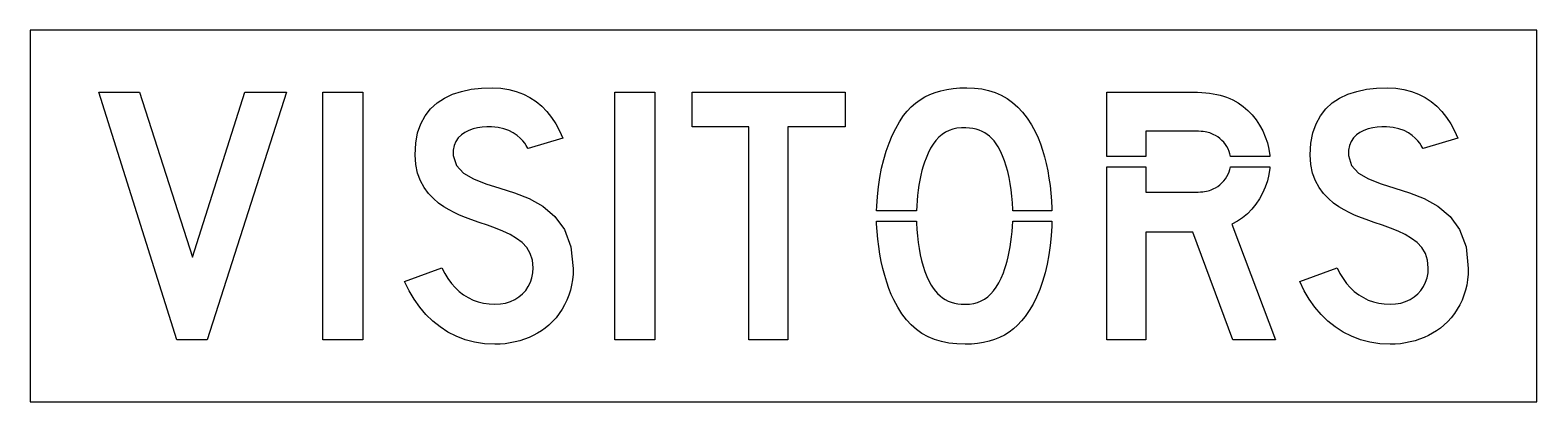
# Model space of a CAD drawing. Extents: x 0 to 73, y 0 to 18.
import ezdxf

# ---------------------------------------------------------------- set-up
doc = ezdxf.new("R2010")
doc.units = 0
doc.layers.add('CUT', color=7, linetype='Continuous')
doc.layers.add('OUTSIDE', color=1, linetype='Continuous')

msp = doc.modelspace()

# ---------------------------------------------------------------- linework, layer by layer
at = {"layer": 'CUT'}
for points in [[(5.3006, 15), (7.8686, 6.9996), (10.3958, 15), (12.4166, 15), (8.585, 3), (7.1114, 3), (3.3218, 15)], [(14.1842, 3), (14.1842, 15), (16.121, 15), (16.121, 3)], [(26.0978, 5.1624), (26.0054, 4.926), (25.8974, 4.6992), (25.7738, 4.482), (25.6358, 4.2732), (25.4822, 4.0764), (25.3142, 3.8904), (25.1318, 3.7152), (24.9578, 3.5736), (24.7742, 3.4428), (24.581, 3.3228), (24.3794, 3.2136), (24.1706, 3.1164), (23.9522, 3.0312), (23.7278, 2.9592), (23.4974, 2.8992), (23.261, 2.8512), (23.0186, 2.8176), (22.7714, 2.796), (22.5206, 2.79), (22.0166, 2.814), (21.5354, 2.8884), (21.0794, 3.0084), (20.6462, 3.1728), (20.2394, 3.3792), (19.8578, 3.6264), (19.5026, 3.9108), (19.175, 4.23), (18.8738, 4.584), (18.6014, 4.968), (18.3566, 5.3808), (18.1418, 5.8212), (19.9526, 6.4944), (20.087, 6.2208), (20.2394, 5.9688), (20.4074, 5.7384), (20.591, 5.5308), (20.7878, 5.346), (21.0002, 5.184), (21.2246, 5.046), (21.4622, 4.932), (21.7106, 4.8432), (21.971, 4.7784), (22.241, 4.74), (22.5206, 4.7268), (22.787, 4.7424), (23.0378, 4.7868), (23.2718, 4.86), (23.4878, 4.9608), (23.6834, 5.0844), (23.8574, 5.232), (24.0098, 5.4), (24.137, 5.5872), (24.2378, 5.7924), (24.3122, 6.0132), (24.3578, 6.2472), (24.3734, 6.4944), (24.3362, 6.8676), (24.2294, 7.1904), (24.0602, 7.4688), (23.8358, 7.71), (23.5646, 7.9176), (23.2526, 8.1), (22.9082, 8.262), (22.5398, 8.4096), (22.1534, 8.5488), (21.7562, 8.6868), (21.3578, 8.8284), (20.963, 8.9784), (20.7674, 9.0624), (20.543, 9.1656), (20.2994, 9.2916), (20.045, 9.4452), (19.787, 9.6276), (19.5374, 9.8424), (19.301, 10.092), (19.0886, 10.3788), (18.9086, 10.7076), (18.7694, 11.0808), (18.6794, 11.4996), (18.647, 11.9688), (18.6806, 12.528), (18.7754, 13.0272), (18.9314, 13.47), (19.1414, 13.8564), (19.4042, 14.1912), (19.7162, 14.4732), (20.0714, 14.7072), (20.4686, 14.8944), (20.903, 15.036), (21.371, 15.1344), (21.8702, 15.192), (22.3946, 15.21), (22.8038, 15.1908), (23.1914, 15.132), (23.555, 15.036), (23.897, 14.9052), (24.215, 14.7396), (24.5102, 14.5416), (24.7838, 14.3136), (25.0334, 14.0568), (25.2602, 13.7712), (25.4654, 13.4616), (25.6466, 13.1256), (25.805, 12.768), (24.1214, 12.2628), (24.1118, 12.2832), (24.083, 12.3384), (24.0338, 12.4212), (23.9618, 12.5268), (23.8646, 12.6468), (23.7422, 12.774), (23.591, 12.9024), (23.4098, 13.0236), (23.1974, 13.134), (22.9514, 13.2228), (22.6706, 13.2864), (22.3526, 13.3152), (22.1282, 13.3188), (21.9026, 13.3032), (21.6782, 13.2708), (21.461, 13.218), (21.2546, 13.1436), (21.0626, 13.0476), (20.8922, 12.9276), (20.7458, 12.7824), (20.6294, 12.6108), (20.5466, 12.4128), (20.5022, 12.1848), (20.4998, 11.9268), (20.6498, 11.4396), (20.9894, 11.0736), (21.479, 10.7928), (22.0814, 10.5636), (22.757, 10.3512), (23.4686, 10.1208), (24.1754, 9.84), (24.8414, 9.4716), (25.4258, 8.9832), (25.8914, 8.34), (26.1998, 7.5084), (26.3102, 6.4524), (26.3018, 6.1812), (26.2754, 5.916), (26.2334, 5.658), (26.1734, 5.406)], [(30.2678, 3), (28.331, 3), (28.331, 15), (30.2678, 15)], [(34.8146, 13.3152), (32.0786, 13.3152), (32.0786, 15), (39.4886, 15), (39.4886, 13.3152), (36.7094, 13.3152), (36.7094, 3), (34.8146, 3)], [(47.4866, 10.5756), (47.4314, 10.8684), (47.3654, 11.1492), (47.291, 11.418), (47.207, 11.6736), (47.1134, 11.9136), (47.0114, 12.1392), (46.8998, 12.3468), (46.8026, 12.498), (46.7018, 12.6324), (46.5974, 12.7524), (46.4858, 12.8592), (46.3694, 12.9516), (46.247, 13.032), (46.1174, 13.0992), (45.9794, 13.1556), (45.8342, 13.2), (45.6794, 13.2348), (45.515, 13.2588), (45.341, 13.2732), (45.1166, 13.2732), (44.9054, 13.2528), (44.7074, 13.2096), (44.5214, 13.1448), (44.3474, 13.0572), (44.1842, 12.9468), (44.0306, 12.8148), (43.8878, 12.6588), (43.7546, 12.48), (43.6298, 12.2772), (43.5134, 12.0504), (43.4042, 11.7996), (43.3334, 11.6136), (43.2686, 11.4132), (43.2086, 11.1996), (43.1534, 10.9752), (43.1054, 10.7412), (43.0622, 10.5), (43.0262, 10.2528), (42.9962, 10.0008), (42.9722, 9.7452), (42.9554, 9.4896), (42.9454, 9.251), (41.0102, 9.251), (41.015, 9.4692), (41.0462, 9.9492), (41.0966, 10.4172), (41.165, 10.872), (41.2526, 11.3124), (41.357, 11.7372), (41.4782, 12.144), (41.6162, 12.5316), (41.7686, 12.8988), (41.9354, 13.2444), (42.1166, 13.566), (42.3098, 13.8636), (42.4946, 14.0844), (42.6902, 14.2848), (42.8966, 14.4648), (43.1162, 14.6244), (43.349, 14.7636), (43.5938, 14.8848), (43.8542, 14.9856), (44.1278, 15.0672), (44.4182, 15.1308), (44.723, 15.1752), (45.0446, 15.2016), (45.3842, 15.21), (45.7526, 15.1968), (46.1042, 15.1536), (46.4366, 15.0828), (46.751, 14.9808), (47.0498, 14.85), (47.3306, 14.6892), (47.597, 14.4972), (47.8478, 14.2752), (48.0842, 14.0208), (48.3062, 13.734), (48.5138, 13.4148), (48.7106, 13.0632), (48.8318, 12.7908), (48.9446, 12.5004), (49.0478, 12.1944), (49.1414, 11.8728), (49.2254, 11.5392), (49.2998, 11.1948), (49.3622, 10.8396), (49.415, 10.4772), (49.4558, 10.1088), (49.4858, 9.7344), (49.5038, 9.3576), (49.5055, 9.251), (47.6111, 9.251), (47.6102, 9.3132), (47.5946, 9.6408), (47.5682, 9.9612), (47.5322, 10.2732)], [(57.9782, 12.3576), (57.9086, 12.4656), (57.8282, 12.5676), (57.7394, 12.6624), (57.6434, 12.7488), (57.5378, 12.8268), (57.4262, 12.8952), (57.3542, 12.9348), (57.287, 12.9684), (57.2198, 12.9984), (57.1514, 13.0236), (57.0806, 13.0452), (57.005, 13.0632), (56.9222, 13.0776), (56.831, 13.0884), (56.7278, 13.0956), (56.6114, 13.1016), (56.4794, 13.104), (56.3318, 13.1052), (54.0578, 13.1052), (54.0578, 11.8826), (52.163, 11.8826), (52.163, 15), (56.1206, 15), (56.3462, 14.9976), (56.561, 14.9928), (56.7638, 14.982), (56.9582, 14.9676), (57.143, 14.9472), (57.3206, 14.9208), (57.491, 14.8884), (57.6554, 14.85), (57.8138, 14.8044), (57.9686, 14.7516), (58.1198, 14.6904), (58.2686, 14.6208), (58.5254, 14.4792), (58.7678, 14.3088), (58.9958, 14.112), (59.2058, 13.8924), (59.3966, 13.6524), (59.5682, 13.3944), (59.717, 13.122), (59.843, 12.8376), (59.9438, 12.5424), (60.0182, 12.2424), (60.0638, 11.9376), (60.0664, 11.8826), (58.1607, 11.8826), (58.1606, 11.8836), (58.1306, 12.006), (58.091, 12.1272), (58.0394, 12.2448)], [(69.5414, 5.406), (69.4658, 5.1624), (69.3734, 4.926), (69.2654, 4.6992), (69.1418, 4.482), (69.0038, 4.2732), (68.8502, 4.0764), (68.6822, 3.8904), (68.4998, 3.7152), (68.3258, 3.5736), (68.1422, 3.4428), (67.949, 3.3228), (67.7474, 3.2136), (67.5386, 3.1164), (67.3202, 3.0312), (67.0958, 2.9592), (66.8654, 2.8992), (66.629, 2.8512), (66.3866, 2.8176), (66.1394, 2.796), (65.8886, 2.79), (65.3846, 2.814), (64.9034, 2.8884), (64.4474, 3.0084), (64.0142, 3.1728), (63.6074, 3.3792), (63.2258, 3.6264), (62.8706, 3.9108), (62.543, 4.23), (62.2418, 4.584), (61.9694, 4.968), (61.7246, 5.3808), (61.5098, 5.8212), (63.3206, 6.4944), (63.455, 6.2208), (63.6074, 5.9688), (63.7754, 5.7384), (63.959, 5.5308), (64.1558, 5.346), (64.3682, 5.184), (64.5926, 5.046), (64.8302, 4.932), (65.0786, 4.8432), (65.339, 4.7784), (65.609, 4.74), (65.8886, 4.7268), (66.155, 4.7424), (66.4058, 4.7868), (66.6398, 4.86), (66.8558, 4.9608), (67.0514, 5.0844), (67.2254, 5.232), (67.3778, 5.4), (67.505, 5.5872), (67.6058, 5.7924), (67.6802, 6.0132), (67.7258, 6.2472), (67.7414, 6.4944), (67.7042, 6.8676), (67.5974, 7.1904), (67.4282, 7.4688), (67.2038, 7.71), (66.9326, 7.9176), (66.6206, 8.1), (66.2762, 8.262), (65.9078, 8.4096), (65.5214, 8.5488), (65.1242, 8.6868), (64.7258, 8.8284), (64.331, 8.9784), (64.1354, 9.0624), (63.911, 9.1656), (63.6674, 9.2916), (63.413, 9.4452), (63.155, 9.6276), (62.9054, 9.8424), (62.669, 10.092), (62.4566, 10.3788), (62.2766, 10.7076), (62.1374, 11.0808), (62.0474, 11.4996), (62.015, 11.9688), (62.0486, 12.528), (62.1434, 13.0272), (62.2994, 13.47), (62.5094, 13.8564), (62.7722, 14.1912), (63.0842, 14.4732), (63.4394, 14.7072), (63.8366, 14.8944), (64.271, 15.036), (64.739, 15.1344), (65.2382, 15.192), (65.7626, 15.21), (66.1718, 15.1908), (66.5594, 15.132), (66.923, 15.036), (67.265, 14.9052), (67.583, 14.7396), (67.8782, 14.5416), (68.1518, 14.3136), (68.4014, 14.0568), (68.6282, 13.7712), (68.8334, 13.4616), (69.0146, 13.1256), (69.173, 12.768), (67.4894, 12.2628), (67.4798, 12.2832), (67.451, 12.3384), (67.4018, 12.4212), (67.3298, 12.5268), (67.2326, 12.6468), (67.1102, 12.774), (66.959, 12.9024), (66.7778, 13.0236), (66.5654, 13.134), (66.3194, 13.2228), (66.0386, 13.2864), (65.7206, 13.3152), (65.4962, 13.3188), (65.2706, 13.3032), (65.0462, 13.2708), (64.829, 13.218), (64.6226, 13.1436), (64.4306, 13.0476), (64.2602, 12.9276), (64.1138, 12.7824), (63.9974, 12.6108), (63.9146, 12.4128), (63.8702, 12.1848), (63.8678, 11.9268), (64.0178, 11.4396), (64.3574, 11.0736), (64.847, 10.7928), (65.4494, 10.5636), (66.125, 10.3512), (66.8366, 10.1208), (67.5434, 9.84), (68.2094, 9.4716), (68.7938, 8.9832), (69.2594, 8.34), (69.5678, 7.5084), (69.6782, 6.4524), (69.6698, 6.1812), (69.6434, 5.916), (69.6014, 5.658)], [(54.0578, 11.3806), (54.0578, 10.158), (56.3318, 10.158), (56.471, 10.1592), (56.597, 10.1616), (56.7098, 10.1676), (56.8118, 10.1748), (56.9042, 10.1856), (56.9894, 10.2), (57.0686, 10.218), (57.1418, 10.2384), (57.2138, 10.2648), (57.2834, 10.2948), (57.3542, 10.3284), (57.4262, 10.368), (57.5378, 10.4364), (57.6434, 10.5144), (57.7394, 10.6008), (57.8282, 10.6956), (57.9086, 10.7976), (57.9782, 10.9056), (58.0394, 11.0184), (58.091, 11.136), (58.1306, 11.256), (58.1606, 11.3796), (58.1607, 11.3806), (60.0667, 11.3806), (60.0638, 11.316), (60.017, 11.004), (59.9438, 10.6956), (59.8418, 10.3968), (59.7146, 10.1076), (59.5634, 9.8316), (59.3882, 9.5712), (59.1926, 9.33), (58.9778, 9.1092), (58.7438, 8.9124), (58.493, 8.742), (58.2266, 8.6004), (60.3314, 3), (58.2686, 3), (56.3318, 8.2212), (54.0578, 8.2212), (54.0578, 3), (52.163, 3), (52.163, 11.3806)], [(49.0538, 5.8308), (48.917, 5.4384), (48.7634, 5.0712), (48.5942, 4.7292), (48.407, 4.4172), (48.2042, 4.1364), (48.0302, 3.9156), (47.843, 3.7152), (47.6438, 3.5352), (47.4326, 3.3756), (47.2094, 3.2364), (46.973, 3.1152), (46.7246, 3.0144), (46.4642, 2.9328), (46.1918, 2.8692), (45.9062, 2.8248), (45.6086, 2.7984), (45.299, 2.79), (44.891, 2.8032), (44.5082, 2.8464), (44.1506, 2.9172), (43.8146, 3.0192), (43.5014, 3.15), (43.2098, 3.3108), (42.9386, 3.5028), (42.6854, 3.7248), (42.4514, 3.9792), (42.2342, 4.266), (42.0326, 4.5852), (41.8466, 4.9368), (41.7242, 5.2008), (41.609, 5.4876), (41.5022, 5.7936), (41.4038, 6.1152), (41.315, 6.4524), (41.2358, 6.8004), (41.1686, 7.1568), (41.111, 7.5192), (41.0654, 7.8852), (41.0318, 8.2524), (41.0114, 8.6184), (41.0088, 8.749), (42.9454, 8.749), (42.947, 8.6628), (42.9626, 8.346), (42.9878, 8.0328), (43.0238, 7.7232), (43.0706, 7.4208), (43.1258, 7.1268), (43.1906, 6.8424), (43.2662, 6.5712), (43.3502, 6.3144), (43.4438, 6.0744), (43.5458, 5.8536), (43.6574, 5.6532), (43.7546, 5.502), (43.8578, 5.3652), (43.967, 5.2416), (44.0834, 5.1312), (44.2058, 5.0352), (44.3366, 4.9524), (44.4746, 4.8828), (44.621, 4.8264), (44.777, 4.782), (44.9414, 4.7508), (45.1154, 4.7328), (45.299, 4.7268), (45.5138, 4.7364), (45.7142, 4.7652), (45.9026, 4.8156), (46.079, 4.8852), (46.2446, 4.9764), (46.3994, 5.0892), (46.5446, 5.2236), (46.6814, 5.3808), (46.8098, 5.5608), (46.9298, 5.7648), (47.0438, 5.9916), (47.1518, 6.2424), (47.2142, 6.4104), (47.2742, 6.6), (47.3306, 6.8064), (47.3846, 7.026), (47.4338, 7.2588), (47.4782, 7.5), (47.5178, 7.7472), (47.5514, 7.998), (47.579, 8.2488), (47.5982, 8.4984), (47.6114, 8.742), (47.6115, 8.749), (49.5051, 8.749), (49.5002, 8.5056), (49.4714, 8.0352), (49.4246, 7.5708), (49.3586, 7.1148), (49.2746, 6.672), (49.1726, 6.2424)]]:
    msp.add_lwpolyline(points, close=True, dxfattribs=at)
at = {"layer": 'OUTSIDE'}
msp.add_lwpolyline([(0, 0), (73, 0), (73, 18), (0, 18)], close=True, dxfattribs=at)

doc.saveas('drawing.dxf')
